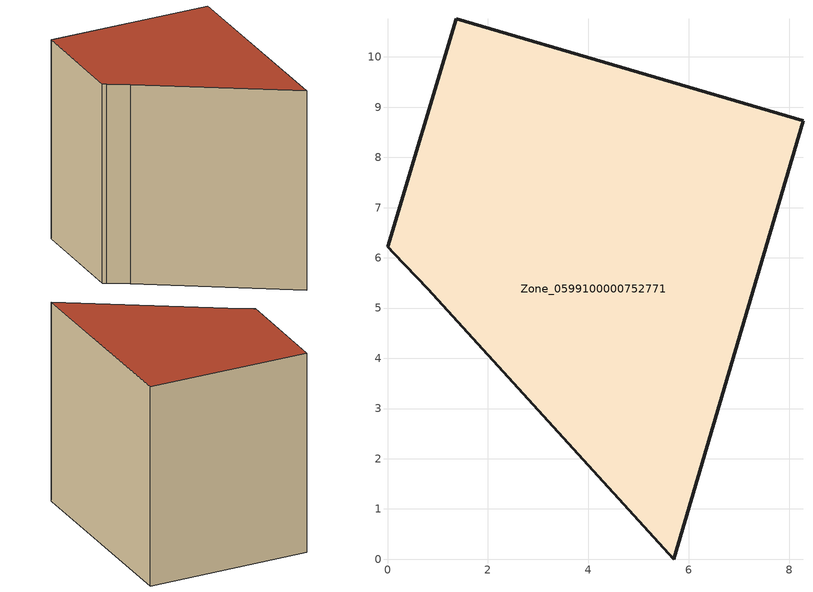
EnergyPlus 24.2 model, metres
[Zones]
Zone_0599100000752771
 floor ground (C_G): 0,6.22 1.36,10.76 8.27,8.72 5.7,0 0.8,5.39 0.12,6.09 z3.61
 wall outside (C_F): 1.36,10.76 0,6.22 0.12,6.09 0.8,5.39 5.7,0 8.27,8.72 1.36,10.76 z3.61:12.7
 roof outside (C_R): 0.12,6.09 0.8,5.39 5.7,0 8.27,8.72 1.36,10.76 0,6.22 z12.7
[BUILDING]
Pand.0599100000752771: North Axis=0; Terrain=City; Loads Convergence Tolerance Value=0.04; Temperature Convergence Tolerance Value=0.4; Solar Distribution=FullExterior; Maximum Number of Warmup Days=25; Minimum Number of Warmup Days=1
[Site:Location]
Rotterdam.The.Hague.AP_ZH_NLD Design_Conditions: Latitude=51.96; Longitude=4.45; Time Zone=1; Elevation=-4.5
[SITE:GROUNDTEMPERATURE:BUILDINGSURFACE]
18, 18, 18, 18, 18, 18, 18, 18, 18, 18, 18, 18
[MATERIAL] Thermal Absorptance=0.9; Solar Absorptance=0.7; Visible Absorptance=0.7
Name | Roughness | Thickness | Conductivity | Density | Specific Heat
G.TI.2006-2014 | MediumSmooth | 0.15 | 0.06 | 540 | 1210
F.TI.2006-2014 | Rough | 0.3 | 0.12 | 1920 | 840
R.TI.2006-2014 | MediumRough | 0.2 | 0.08 | 1500 | 1000
[CONSTRUCTION]
C_G: G.TI.2006-2014
C_F: F.TI.2006-2014
C_R: R.TI.2006-2014
[ZONE]
Zone_0599100000752771: Type=1; Multiplier=1; Ceiling Height=Autocalculate; Volume=Autocalculate; Floor Area=autocalculate; Part of Total Floor Area=Yes
[ZONEINFILTRATION:DESIGNFLOWRATE]
Infil_Zone_0599100000752771: Zone or ZoneList or Space or SpaceList=Zone_0599100000752771; Schedule=AlwaysOn; Design Flow Rate Calculation Method=Flow/Area; Flow Rate per Floor Area=0.0015; Constant Term Coefficient=1; Temperature Term Coefficient=0; Velocity Term Coefficient=0; Velocity Squared Term Coefficient=0
[HVACTEMPLATE:ZONE:IDEALLOADSAIRSYSTEM]
Zone_0599100000752771: Maximum Heating Supply Air Temperature=50; Minimum Cooling Supply Air Temperature=13; Maximum Heating Supply Air Humidity Ratio=0.0156; Minimum Cooling Supply Air Humidity Ratio=0.0077; Heating Limit=NoLimit; Cooling Limit=NoLimit; Dehumidification Control Type=ConstantSensibleHeatRatio; Cooling Sensible Heat Ratio=0.7; Dehumidification Setpoint=60; Humidification Control Type=None; Humidification Setpoint=30; Outdoor Air Method=None; Outdoor Air Flow Rate per Person=0.00944; Outdoor Air Flow Rate per Zone Floor Area=0; Outdoor Air Flow Rate per Zone=0; Demand Controlled Ventilation Type=None; Outdoor Air Economizer Type=NoEconomizer; Heat Recovery Type=None; Sensible Heat Recovery Effectiveness=0.7; Latent Heat Recovery Effectiveness=0.65
[ZONECONTROL:THERMOSTAT]
ThermostatControl_Zone_0599100000752771: Zone or ZoneList=Zone_0599100000752771; Control Type Schedule=DualSetpointControlType; Control 1=Thermostat_Zone_0599100000752771; Temperature Difference Between Cutout And Setpoint=0
[THERMOSTATSETPOINT:DUALSETPOINT]
Thermostat_Zone_0599100000752771: Heating Setpoint Temperature Schedule=HeatingSetpoint_Zone_0599100000752771; Cooling Setpoint Temperature Schedule=CoolingSetpoint_Zone_0599100000752771
[SCHEDULE:COMPACT]
HeatingSetpoint_Zone_0599100000752771: Through: 12/31, For: AllDays, Until: 24:00, 21
CoolingSetpoint_Zone_0599100000752771: Through: 12/31, For: AllDays, Until: 24:00, 24
DualSetpointControlType: Through: 12/31, For: AllDays, Until: 24:00, 4
AlwaysOn: Through: 12/31, For: AllDays, Until: 24:00, 1
